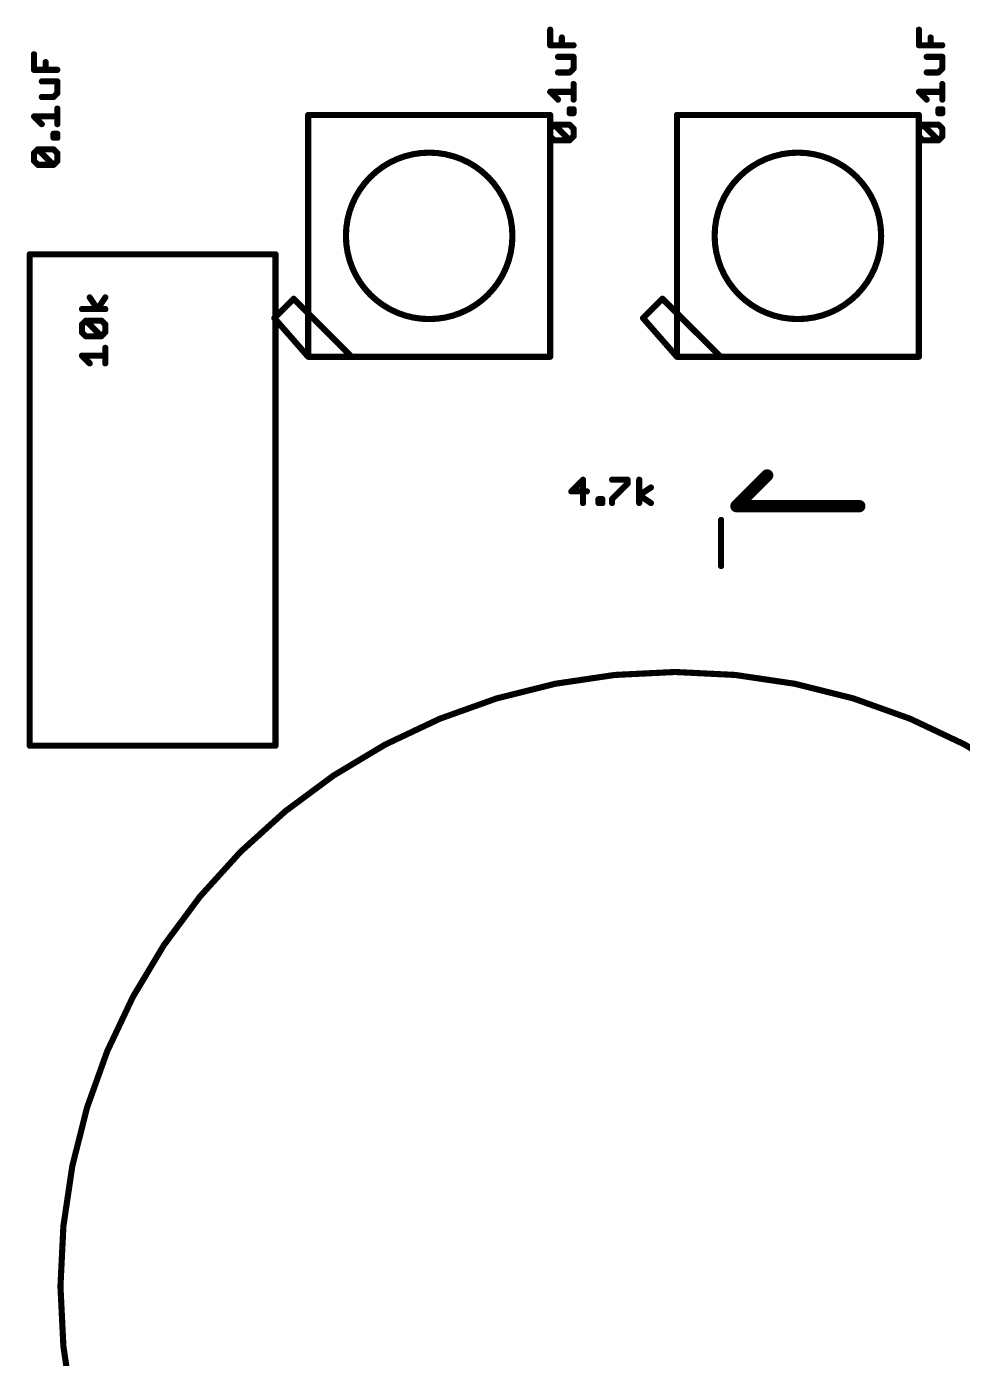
# Model space of a CAD drawing. Extents: x -0.1 to 97.9, y 0.5 to 99.
# Drawn here: x 62.8 to 82.14, y 70.01 to 97.54 of the extents above; entities that cross this region are included whole.
import ezdxf

# ---------------------------------------------------------------- set-up
doc = ezdxf.new("R2010")
doc.units = 0
doc.layers.add('21', color=253, linetype='CONTINUOUS')
doc.layers.add('27', color=253, linetype='CONTINUOUS')

msp = doc.modelspace()

# ---------------------------------------------------------------- linework, layer by layer
at = {"layer": '21'}
for points, const_width in [([(68.62, 91.618), (68.62, 95.718)], 0.127), ([(68.62, 95.718), (73.62, 95.718)], 0.127), ([(73.62, 95.718), (73.62, 90.718)], 0.127), ([(76.24, 91.618), (76.24, 95.718)], 0.127), ([(76.24, 95.718), (81.24, 95.718)], 0.127), ([(81.24, 95.718), (81.24, 90.718)], 0.127), ([(67.945, 92.837), (62.865, 92.837)], 0.127), ([(62.865, 92.837), (62.865, 82.677)], 0.127), ([(67.945, 82.677), (67.945, 92.837)], 0.127), ([(68.32, 91.918), (67.92, 91.518)], 0.127), ([(68.62, 91.618), (68.32, 91.918)], 0.127), ([(75.94, 91.918), (75.54, 91.518)], 0.127), ([(76.24, 91.618), (75.94, 91.918)], 0.127), ([(67.92, 91.518), (68.62, 90.718)], 0.127), ([(68.62, 90.718), (68.62, 91.618)], 0.127), ([(69.52, 90.718), (68.62, 91.618)], 0.127), ([(75.54, 91.518), (76.24, 90.718)], 0.127), ([(76.24, 90.718), (76.24, 91.618)], 0.127), ([(77.14, 90.718), (76.24, 91.618)], 0.127), ([(69.52, 90.718), (68.62, 90.718)], 0.127), ([(73.62, 90.718), (69.52, 90.718)], 0.127), ([(77.14, 90.718), (76.24, 90.718)], 0.127), ([(81.24, 90.718), (77.14, 90.718)], 0.127), ([(77.47, 87.63), (78.105, 88.265)], 0.254), ([(80.01, 87.63), (77.47, 87.63)], 0.254), ([(77.1525, 86.3918), (77.1525, 87.3443)], 0.127), ([(62.865, 82.677), (67.945, 82.677)], 0.127)]:
    msp.add_lwpolyline(points, dxfattribs=dict(at, const_width=const_width))
for points, const_width in [([(68.62, 95.7498, 1), (68.62, 95.6863)], 0.0635), ([(68.6518, 95.718, 1), (68.5883, 95.718)], 0.0635), ([(73.6518, 95.718, 1), (73.5883, 95.718)], 0.0635), ([(73.62, 95.6863, 1), (73.62, 95.7498)], 0.0635), ([(76.2718, 95.718, 1), (76.2083, 95.718)], 0.0635), ([(76.24, 95.7498, 1), (76.24, 95.6863)], 0.0635), ([(81.2718, 95.718, 1), (81.2083, 95.718)], 0.0635), ([(81.24, 95.6863, 1), (81.24, 95.7498)], 0.0635), ([(71.12, 91.4975, 1), (71.12, 94.9385, 1), (71.12, 91.4975)], 0.127), ([(78.74, 91.4975, 1), (78.74, 94.9385, 1), (78.74, 91.4975)], 0.127), ([(62.8968, 92.837, 1), (62.8332, 92.837)], 0.0635), ([(62.865, 92.8688, 1), (62.865, 92.8053)], 0.0635), ([(67.9768, 92.837, 1), (67.9133, 92.837)], 0.0635), ([(67.945, 92.8053, 1), (67.945, 92.8688)], 0.0635), ([(68.3425, 91.9405, 1), (68.2975, 91.8955)], 0.0635), ([(68.3425, 91.8955, 1), (68.2975, 91.9405)], 0.0635), ([(75.9625, 91.9405, 1), (75.9175, 91.8955)], 0.0635), ([(75.9625, 91.8955, 1), (75.9175, 91.9405)], 0.0635), ([(67.8975, 91.5405, 1), (67.9425, 91.4955)], 0.0635), ([(67.9439, 91.5389, 1), (67.8961, 91.4971)], 0.0635), ([(68.6425, 91.6405, 1), (68.5975, 91.5955)], 0.0635), ([(68.6518, 91.618, 1), (68.5883, 91.618)], 0.0635), ([(68.5883, 91.618, 1), (68.6518, 91.618)], 0.0635), ([(68.5975, 91.5955, 1), (68.6425, 91.6405)], 0.0635), ([(75.5175, 91.5405, 1), (75.5625, 91.4955)], 0.0635), ([(75.5639, 91.5389, 1), (75.5161, 91.4971)], 0.0635), ([(76.2625, 91.6405, 1), (76.2175, 91.5955)], 0.0635), ([(76.2718, 91.618, 1), (76.2083, 91.618)], 0.0635), ([(76.2083, 91.618, 1), (76.2718, 91.618)], 0.0635), ([(76.2175, 91.5955, 1), (76.2625, 91.6405)], 0.0635), ([(68.62, 90.7498, 1), (68.62, 90.6863)], 0.0635), ([(68.5883, 90.718, 1), (68.6518, 90.718)], 0.0635), ([(68.5961, 90.6971, 1), (68.6439, 90.7389)], 0.0635), ([(69.52, 90.7498, 1), (69.52, 90.6863)], 0.0635), ([(69.4975, 90.6955, 1), (69.5425, 90.7405)], 0.0635), ([(69.52, 90.6863, 1), (69.52, 90.7498)], 0.0635), ([(73.5883, 90.718, 1), (73.6518, 90.718)], 0.0635), ([(73.62, 90.6863, 1), (73.62, 90.7498)], 0.0635), ([(76.24, 90.7498, 1), (76.24, 90.6863)], 0.0635), ([(76.2083, 90.718, 1), (76.2718, 90.718)], 0.0635), ([(76.2161, 90.6971, 1), (76.2639, 90.7389)], 0.0635), ([(77.14, 90.7498, 1), (77.14, 90.6863)], 0.0635), ([(77.1175, 90.6955, 1), (77.1625, 90.7405)], 0.0635), ([(77.14, 90.6863, 1), (77.14, 90.7498)], 0.0635), ([(81.2083, 90.718, 1), (81.2718, 90.718)], 0.0635), ([(81.24, 90.6863, 1), (81.24, 90.7498)], 0.0635), ([(78.1499, 88.2201, 1), (78.0601, 88.3099)], 0.127), ([(77.47, 87.6935, 1), (77.47, 87.5665)], 0.127), ([(77.4251, 87.6749, 1), (77.5149, 87.5851)], 0.127), ([(80.01, 87.5665, 1), (80.01, 87.6935)], 0.127), ([(77.1843, 87.3443, 1), (77.1208, 87.3443)], 0.0635), ([(77.1208, 86.3918, 1), (77.1843, 86.3918)], 0.0635), ([(76.2, 58.801, 1), (76.2, 84.201, 1), (76.2, 58.801)], 0.127), ([(62.8332, 82.677, 1), (62.8968, 82.677)], 0.0635), ([(62.865, 82.7088, 1), (62.865, 82.6453)], 0.0635), ([(67.9133, 82.677, 1), (67.9768, 82.677)], 0.0635), ([(67.945, 82.6453, 1), (67.945, 82.7088)], 0.0635)]:
    msp.add_lwpolyline(points, format="xyb", dxfattribs=dict(at, const_width=const_width))
at = {"layer": '27', "const_width": 0.0635}
for points in [[(73.6532, 97.4801, 1), (73.5897, 97.4801)], [(81.2732, 97.4801, 1), (81.2097, 97.4801)], [(73.6215, 97.1899, 1), (73.6215, 97.1264)], [(73.8947, 97.3191, 1), (73.8312, 97.3191)], [(74.1045, 97.1264, 1), (74.1045, 97.1899)], [(81.2415, 97.1899, 1), (81.2415, 97.1264)], [(81.5147, 97.3191, 1), (81.4512, 97.3191)], [(81.7245, 97.1264, 1), (81.7245, 97.1899)], [(62.9852, 96.9721, 1), (62.9217, 96.9721)], [(73.5897, 97.1581, 1), (73.6532, 97.1581)], [(73.7825, 96.9506, 1), (73.7825, 96.8871)], [(73.8312, 97.1581, 1), (73.8947, 97.1581)], [(74.1363, 96.9188, 1), (74.0727, 96.9188)], [(74.1045, 96.8871, 1), (74.1045, 96.9506)], [(81.2097, 97.1581, 1), (81.2732, 97.1581)], [(81.4025, 96.9506, 1), (81.4025, 96.8871)], [(81.4512, 97.1581, 1), (81.5147, 97.1581)], [(81.7563, 96.9188, 1), (81.6928, 96.9188)], [(81.7245, 96.8871, 1), (81.7245, 96.9506)], [(62.9217, 96.6501, 1), (62.9852, 96.6501)], [(62.9535, 96.6819, 1), (62.9535, 96.6184)], [(63.2267, 96.8111, 1), (63.1632, 96.8111)], [(63.1632, 96.6501, 1), (63.2267, 96.6501)], [(63.4365, 96.6184, 1), (63.4365, 96.6819)], [(73.7825, 96.6286, 1), (73.7825, 96.5651)], [(74.0015, 96.6193, 1), (74.0465, 96.5744)], [(74.024, 96.5651, 1), (74.024, 96.6286)], [(74.0727, 96.6773, 1), (74.1363, 96.6773)], [(74.127, 96.6549, 1), (74.082, 96.6998)], [(81.4025, 96.6286, 1), (81.4025, 96.5651)], [(81.6215, 96.6193, 1), (81.6665, 96.5744)], [(81.644, 96.5651, 1), (81.644, 96.6286)], [(81.6928, 96.6773, 1), (81.7563, 96.6773)], [(81.747, 96.6549, 1), (81.702, 96.6998)], [(63.1145, 96.4426, 1), (63.1145, 96.3791)], [(63.4683, 96.4108, 1), (63.4047, 96.4108)], [(63.4365, 96.3791, 1), (63.4365, 96.4426)], [(74.1363, 96.3575, 1), (74.0727, 96.3575)], [(81.7563, 96.3575, 1), (81.6928, 96.3575)], [(63.1145, 96.1206, 1), (63.1145, 96.0571)], [(63.3335, 96.1113, 1), (63.3785, 96.0664)], [(63.356, 96.0571, 1), (63.356, 96.1206)], [(63.4047, 96.1693, 1), (63.4683, 96.1693)], [(63.459, 96.1469, 1), (63.414, 96.1918)], [(73.6215, 96.2283, 1), (73.6215, 96.1648)], [(73.6439, 96.219, 1), (73.599, 96.1741)], [(74.1045, 96.1648, 1), (74.1045, 96.2283)], [(81.2415, 96.2283, 1), (81.2415, 96.1648)], [(81.2639, 96.219, 1), (81.219, 96.1741)], [(81.7245, 96.1648, 1), (81.7245, 96.2283)], [(63.4683, 95.8495, 1), (63.4047, 95.8495)], [(73.76, 96.0131, 1), (73.8049, 96.058)], [(74.0558, 95.8354, 1), (73.9922, 95.8354)], [(74.024, 95.8671, 1), (74.024, 95.8036)], [(74.024, 95.7866, 1), (74.024, 95.7231)], [(74.0727, 96.0355, 1), (74.1363, 96.0355)], [(74.1363, 95.8354, 1), (74.0727, 95.8354)], [(74.1045, 95.8036, 1), (74.1045, 95.8671)], [(74.1045, 95.7231, 1), (74.1045, 95.7866)], [(81.38, 96.0131, 1), (81.4249, 96.058)], [(81.644, 95.8671, 1), (81.644, 95.8036)], [(81.644, 95.7866, 1), (81.644, 95.7231)], [(81.6758, 95.8354, 1), (81.6123, 95.8354)], [(81.6928, 96.0355, 1), (81.7563, 96.0355)], [(81.7563, 95.8354, 1), (81.6928, 95.8354)], [(81.7245, 95.8036, 1), (81.7245, 95.8671)], [(81.7245, 95.7231, 1), (81.7245, 95.7866)], [(62.9759, 95.711, 1), (62.931, 95.6661)], [(62.9535, 95.7203, 1), (62.9535, 95.6568)], [(63.092, 95.5051, 1), (63.1369, 95.55)], [(63.4047, 95.5275, 1), (63.4683, 95.5275)], [(63.4365, 95.6568, 1), (63.4365, 95.7203)], [(73.702, 95.5473, 1), (73.702, 95.4838)], [(73.7244, 95.538, 1), (73.6795, 95.4931)], [(73.7244, 95.4931, 1), (73.6795, 95.538)], [(73.9922, 95.7549, 1), (74.0558, 95.7549)], [(74.0465, 95.538, 1), (74.0015, 95.4931)], [(74.024, 95.4838, 1), (74.024, 95.5473)], [(74.0727, 95.7549, 1), (74.1363, 95.7549)], [(81.322, 95.5473, 1), (81.322, 95.4838)], [(81.3444, 95.538, 1), (81.2995, 95.4931)], [(81.3444, 95.4931, 1), (81.2995, 95.538)], [(81.6665, 95.538, 1), (81.6215, 95.4931)], [(81.6123, 95.7549, 1), (81.6758, 95.7549)], [(81.644, 95.4838, 1), (81.644, 95.5473)], [(81.6928, 95.7549, 1), (81.7563, 95.7549)], [(63.3878, 95.3274, 1), (63.3242, 95.3274)], [(63.3242, 95.2469, 1), (63.3878, 95.2469)], [(63.356, 95.3591, 1), (63.356, 95.2956)], [(63.356, 95.2786, 1), (63.356, 95.2151)], [(63.4683, 95.3274, 1), (63.4047, 95.3274)], [(63.4047, 95.2469, 1), (63.4683, 95.2469)], [(63.4365, 95.2956, 1), (63.4365, 95.3591)], [(63.4365, 95.2151, 1), (63.4365, 95.2786)], [(73.6532, 95.4351, 1), (73.5897, 95.4351)], [(73.5897, 95.2741, 1), (73.6532, 95.2741)], [(73.599, 95.4575, 1), (73.6439, 95.4126)], [(73.6439, 95.2965, 1), (73.599, 95.2516)], [(74.1363, 95.4351, 1), (74.0727, 95.4351)], [(74.0727, 95.2741, 1), (74.1363, 95.2741)], [(74.082, 95.4126, 1), (74.127, 95.4575)], [(74.127, 95.2516, 1), (74.082, 95.2965)], [(81.2732, 95.4351, 1), (81.2097, 95.4351)], [(81.2097, 95.2741, 1), (81.2732, 95.2741)], [(81.219, 95.4575, 1), (81.2639, 95.4126)], [(81.2639, 95.2965, 1), (81.219, 95.2516)], [(81.7563, 95.4351, 1), (81.6928, 95.4351)], [(81.6928, 95.2741, 1), (81.7563, 95.2741)], [(81.702, 95.4126, 1), (81.747, 95.4575)], [(81.747, 95.2516, 1), (81.702, 95.2965)], [(62.9852, 94.9271, 1), (62.9217, 94.9271)], [(63.034, 95.0393, 1), (63.034, 94.9758)], [(63.0564, 95.03, 1), (63.0115, 94.9851)], [(63.0564, 94.9851, 1), (63.0115, 95.03)], [(63.3785, 95.03, 1), (63.3335, 94.9851)], [(63.356, 94.9758, 1), (63.356, 95.0393)], [(63.4683, 94.9271, 1), (63.4047, 94.9271)], [(73.702, 95.2253, 1), (73.702, 95.1618)], [(73.6795, 95.1711, 1), (73.7244, 95.216)], [(74.0015, 95.216, 1), (74.0465, 95.1711)], [(74.0015, 95.1711, 1), (74.0465, 95.216)], [(74.024, 95.1618, 1), (74.024, 95.2253)], [(81.322, 95.2253, 1), (81.322, 95.1618)], [(81.2995, 95.1711, 1), (81.3444, 95.216)], [(81.6215, 95.216, 1), (81.6665, 95.1711)], [(81.6215, 95.1711, 1), (81.6665, 95.216)], [(81.644, 95.1618, 1), (81.644, 95.2253)], [(62.9217, 94.7661, 1), (62.9852, 94.7661)], [(62.931, 94.9495, 1), (62.9759, 94.9046)], [(62.9759, 94.7885, 1), (62.931, 94.7436)], [(63.034, 94.7173, 1), (63.034, 94.6538)], [(63.0115, 94.6631, 1), (63.0564, 94.708)], [(63.3335, 94.708, 1), (63.3785, 94.6631)], [(63.3335, 94.6631, 1), (63.3785, 94.708)], [(63.356, 94.6538, 1), (63.356, 94.7173)], [(63.4047, 94.7661, 1), (63.4683, 94.7661)], [(63.414, 94.9046, 1), (63.459, 94.9495)], [(63.459, 94.7436, 1), (63.414, 94.7885)], [(64.1315, 91.963, 1), (64.0787, 91.9278)], [(64.4535, 91.9278, 1), (64.4007, 91.963)], [(63.9441, 91.7357, 1), (63.9441, 91.6722)], [(64.2397, 91.7215, 1), (64.2925, 91.6863)], [(64.2397, 91.6863, 1), (64.2925, 91.7215)], [(64.4271, 91.6722, 1), (64.4271, 91.7357)], [(63.9758, 91.3841, 1), (63.9123, 91.3841)], [(63.9216, 91.4066, 1), (63.9665, 91.3617)], [(64.0246, 91.4964, 1), (64.0246, 91.4329)], [(64.047, 91.4871, 1), (64.0021, 91.4422)], [(64.047, 91.4422, 1), (64.0021, 91.4871)], [(64.3691, 91.4871, 1), (64.3241, 91.4422)], [(64.3466, 91.4329, 1), (64.3466, 91.4964)], [(64.4589, 91.3841, 1), (64.3954, 91.3841)], [(64.4046, 91.3617, 1), (64.4496, 91.4066)], [(63.9123, 91.2231, 1), (63.9758, 91.2231)], [(63.9665, 91.2456, 1), (63.9216, 91.2007)], [(64.0246, 91.1744, 1), (64.0246, 91.1109)], [(64.0021, 91.1202, 1), (64.047, 91.1651)], [(64.3241, 91.1651, 1), (64.3691, 91.1202)], [(64.3241, 91.1202, 1), (64.3691, 91.1651)], [(64.3466, 91.1109, 1), (64.3466, 91.1744)], [(64.3954, 91.2231, 1), (64.4589, 91.2231)], [(64.4496, 91.2007, 1), (64.4046, 91.2456)], [(64.4589, 90.9033, 1), (64.3954, 90.9033)], [(63.9441, 90.7741, 1), (63.9441, 90.7106)], [(63.9665, 90.7648, 1), (63.9216, 90.7199)], [(64.0826, 90.5589, 1), (64.1275, 90.6038)], [(64.3954, 90.5813, 1), (64.4589, 90.5813)], [(64.4271, 90.7106, 1), (64.4271, 90.7741)], [(74.3312, 88.1765, 1), (74.2677, 88.1765)], [(74.3219, 88.1541, 1), (74.277, 88.199)], [(74.8999, 88.2083, 1), (74.8999, 88.1448)], [(75.2537, 88.1765, 1), (75.1902, 88.1765)], [(75.1902, 88.096, 1), (75.2537, 88.096)], [(75.2444, 88.0736, 1), (75.1995, 88.1185)], [(75.222, 88.1448, 1), (75.222, 88.2083)], [(75.493, 88.1765, 1), (75.4295, 88.1765)], [(74.058, 87.9668, 1), (74.058, 87.9033)], [(74.0355, 87.9575, 1), (74.0804, 87.9126)], [(74.38, 87.9033, 1), (74.38, 87.9668)], [(74.6193, 87.8058, 1), (74.6193, 87.7422)], [(74.651, 87.774, 1), (74.5875, 87.774)], [(74.7315, 87.774, 1), (74.668, 87.774)], [(74.6998, 87.7422, 1), (74.6998, 87.8058)], [(74.9317, 87.774, 1), (74.8682, 87.774)], [(75.4789, 87.8809, 1), (75.4436, 87.8281)], [(75.4436, 87.8809, 1), (75.4789, 87.8281)], [(75.7204, 87.9891, 1), (75.6851, 88.0419)], [(74.2677, 87.6935, 1), (74.3312, 87.6935)], [(74.6193, 87.7253, 1), (74.6193, 87.6617)], [(74.5875, 87.6935, 1), (74.651, 87.6935)], [(74.668, 87.6935, 1), (74.7315, 87.6935)], [(74.6998, 87.6617, 1), (74.6998, 87.7253)], [(74.8775, 87.7965, 1), (74.9224, 87.7515)], [(74.8682, 87.6935, 1), (74.9317, 87.6935)], [(75.4295, 87.6935, 1), (75.493, 87.6935)], [(75.6851, 87.6671, 1), (75.7204, 87.7199)]]:
    msp.add_lwpolyline(points, format="xyb", dxfattribs=at)
at = {"layer": '27', "const_width": 0.127}
for points in [[(73.6215, 97.1581), (73.6215, 97.4801)], [(81.2415, 97.1581), (81.2415, 97.4801)], [(74.1045, 97.1581), (73.6215, 97.1581)], [(73.863, 97.1581), (73.863, 97.3191)], [(81.7245, 97.1581), (81.2415, 97.1581)], [(81.483, 97.1581), (81.483, 97.3191)], [(62.9535, 96.6501), (62.9535, 96.9721)], [(74.1045, 96.9188), (73.7825, 96.9188)], [(74.1045, 96.6773), (74.1045, 96.9188)], [(81.7245, 96.9188), (81.4025, 96.9188)], [(81.7245, 96.6773), (81.7245, 96.9188)], [(63.4365, 96.6501), (62.9535, 96.6501)], [(63.195, 96.6501), (63.195, 96.8111)], [(73.7825, 96.5968), (74.024, 96.5968)], [(74.024, 96.5968), (74.1045, 96.6773)], [(81.4025, 96.5968), (81.644, 96.5968)], [(81.644, 96.5968), (81.7245, 96.6773)], [(63.4365, 96.4108), (63.1145, 96.4108)], [(63.4365, 96.1693), (63.4365, 96.4108)], [(74.1045, 96.0355), (74.1045, 96.3575)], [(81.7245, 96.0355), (81.7245, 96.3575)], [(63.1145, 96.0888), (63.356, 96.0888)], [(63.356, 96.0888), (63.4365, 96.1693)], [(73.7825, 96.0355), (73.6215, 96.1965)], [(73.6215, 96.1965), (74.1045, 96.1965)], [(81.4025, 96.0355), (81.2415, 96.1965)], [(81.2415, 96.1965), (81.7245, 96.1965)], [(63.4365, 95.5275), (63.4365, 95.8495)], [(74.024, 95.7549), (74.024, 95.8354)], [(74.024, 95.8354), (74.1045, 95.8354)], [(74.1045, 95.7549), (74.024, 95.7549)], [(74.1045, 95.8354), (74.1045, 95.7549)], [(81.644, 95.7549), (81.644, 95.8354)], [(81.644, 95.8354), (81.7245, 95.8354)], [(81.7245, 95.7549), (81.644, 95.7549)], [(81.7245, 95.8354), (81.7245, 95.7549)], [(63.1145, 95.5275), (62.9535, 95.6885)], [(62.9535, 95.6885), (63.4365, 95.6885)], [(73.6215, 95.4351), (73.702, 95.5156)], [(73.702, 95.5156), (74.024, 95.5156)], [(74.024, 95.1936), (73.702, 95.5156)], [(74.024, 95.5156), (74.1045, 95.4351)], [(81.2415, 95.4351), (81.322, 95.5156)], [(81.322, 95.5156), (81.644, 95.5156)], [(81.644, 95.1936), (81.322, 95.5156)], [(81.644, 95.5156), (81.7245, 95.4351)], [(63.356, 95.2469), (63.356, 95.3274)], [(63.356, 95.3274), (63.4365, 95.3274)], [(63.4365, 95.2469), (63.356, 95.2469)], [(63.4365, 95.3274), (63.4365, 95.2469)], [(73.6215, 95.2741), (73.6215, 95.4351)], [(73.702, 95.1936), (73.6215, 95.2741)], [(74.1045, 95.2741), (74.024, 95.1936)], [(74.1045, 95.4351), (74.1045, 95.2741)], [(81.2415, 95.2741), (81.2415, 95.4351)], [(81.322, 95.1936), (81.2415, 95.2741)], [(81.7245, 95.2741), (81.644, 95.1936)], [(81.7245, 95.4351), (81.7245, 95.2741)], [(62.9535, 94.9271), (63.034, 95.0076)], [(62.9535, 94.7661), (62.9535, 94.9271)], [(63.034, 95.0076), (63.356, 95.0076)], [(63.356, 94.6856), (63.034, 95.0076)], [(63.356, 95.0076), (63.4365, 94.9271)], [(63.4365, 94.9271), (63.4365, 94.7661)], [(74.024, 95.1936), (73.702, 95.1936)], [(81.644, 95.1936), (81.322, 95.1936)], [(63.034, 94.6856), (62.9535, 94.7661)], [(63.356, 94.6856), (63.034, 94.6856)], [(63.4365, 94.7661), (63.356, 94.6856)], [(64.2661, 91.7039), (64.1051, 91.9454)], [(64.4271, 91.9454), (64.2661, 91.7039)], [(64.4271, 91.7039), (63.9441, 91.7039)], [(63.9441, 91.3841), (64.0246, 91.4646)], [(63.9441, 91.2231), (63.9441, 91.3841)], [(64.0246, 91.4646), (64.3466, 91.4646)], [(64.3466, 91.1426), (64.0246, 91.4646)], [(64.3466, 91.4646), (64.4271, 91.3841)], [(64.4271, 91.3841), (64.4271, 91.2231)], [(64.0246, 91.1426), (63.9441, 91.2231)], [(64.3466, 91.1426), (64.0246, 91.1426)], [(64.4271, 91.2231), (64.3466, 91.1426)], [(64.4271, 90.5813), (64.4271, 90.9033)], [(64.1051, 90.5813), (63.9441, 90.7423)], [(63.9441, 90.7423), (64.4271, 90.7423)], [(74.2995, 88.1765), (74.058, 87.935)], [(74.2995, 87.6935), (74.2995, 88.1765)], [(74.8999, 88.1765), (75.222, 88.1765)], [(75.222, 88.096), (74.8999, 87.774)], [(75.222, 88.1765), (75.222, 88.096)], [(75.4613, 87.6935), (75.4613, 88.1765)], [(74.058, 87.935), (74.38, 87.935)], [(74.6193, 87.6935), (74.6193, 87.774)], [(74.6193, 87.774), (74.6998, 87.774)], [(74.6998, 87.774), (74.6998, 87.6935)], [(74.8999, 87.774), (74.8999, 87.6935)], [(75.4613, 87.8545), (75.7028, 88.0155)], [(75.7028, 87.6935), (75.4613, 87.8545)], [(74.6998, 87.6935), (74.6193, 87.6935)]]:
    msp.add_lwpolyline(points, dxfattribs=at)

doc.saveas('drawing.dxf')
